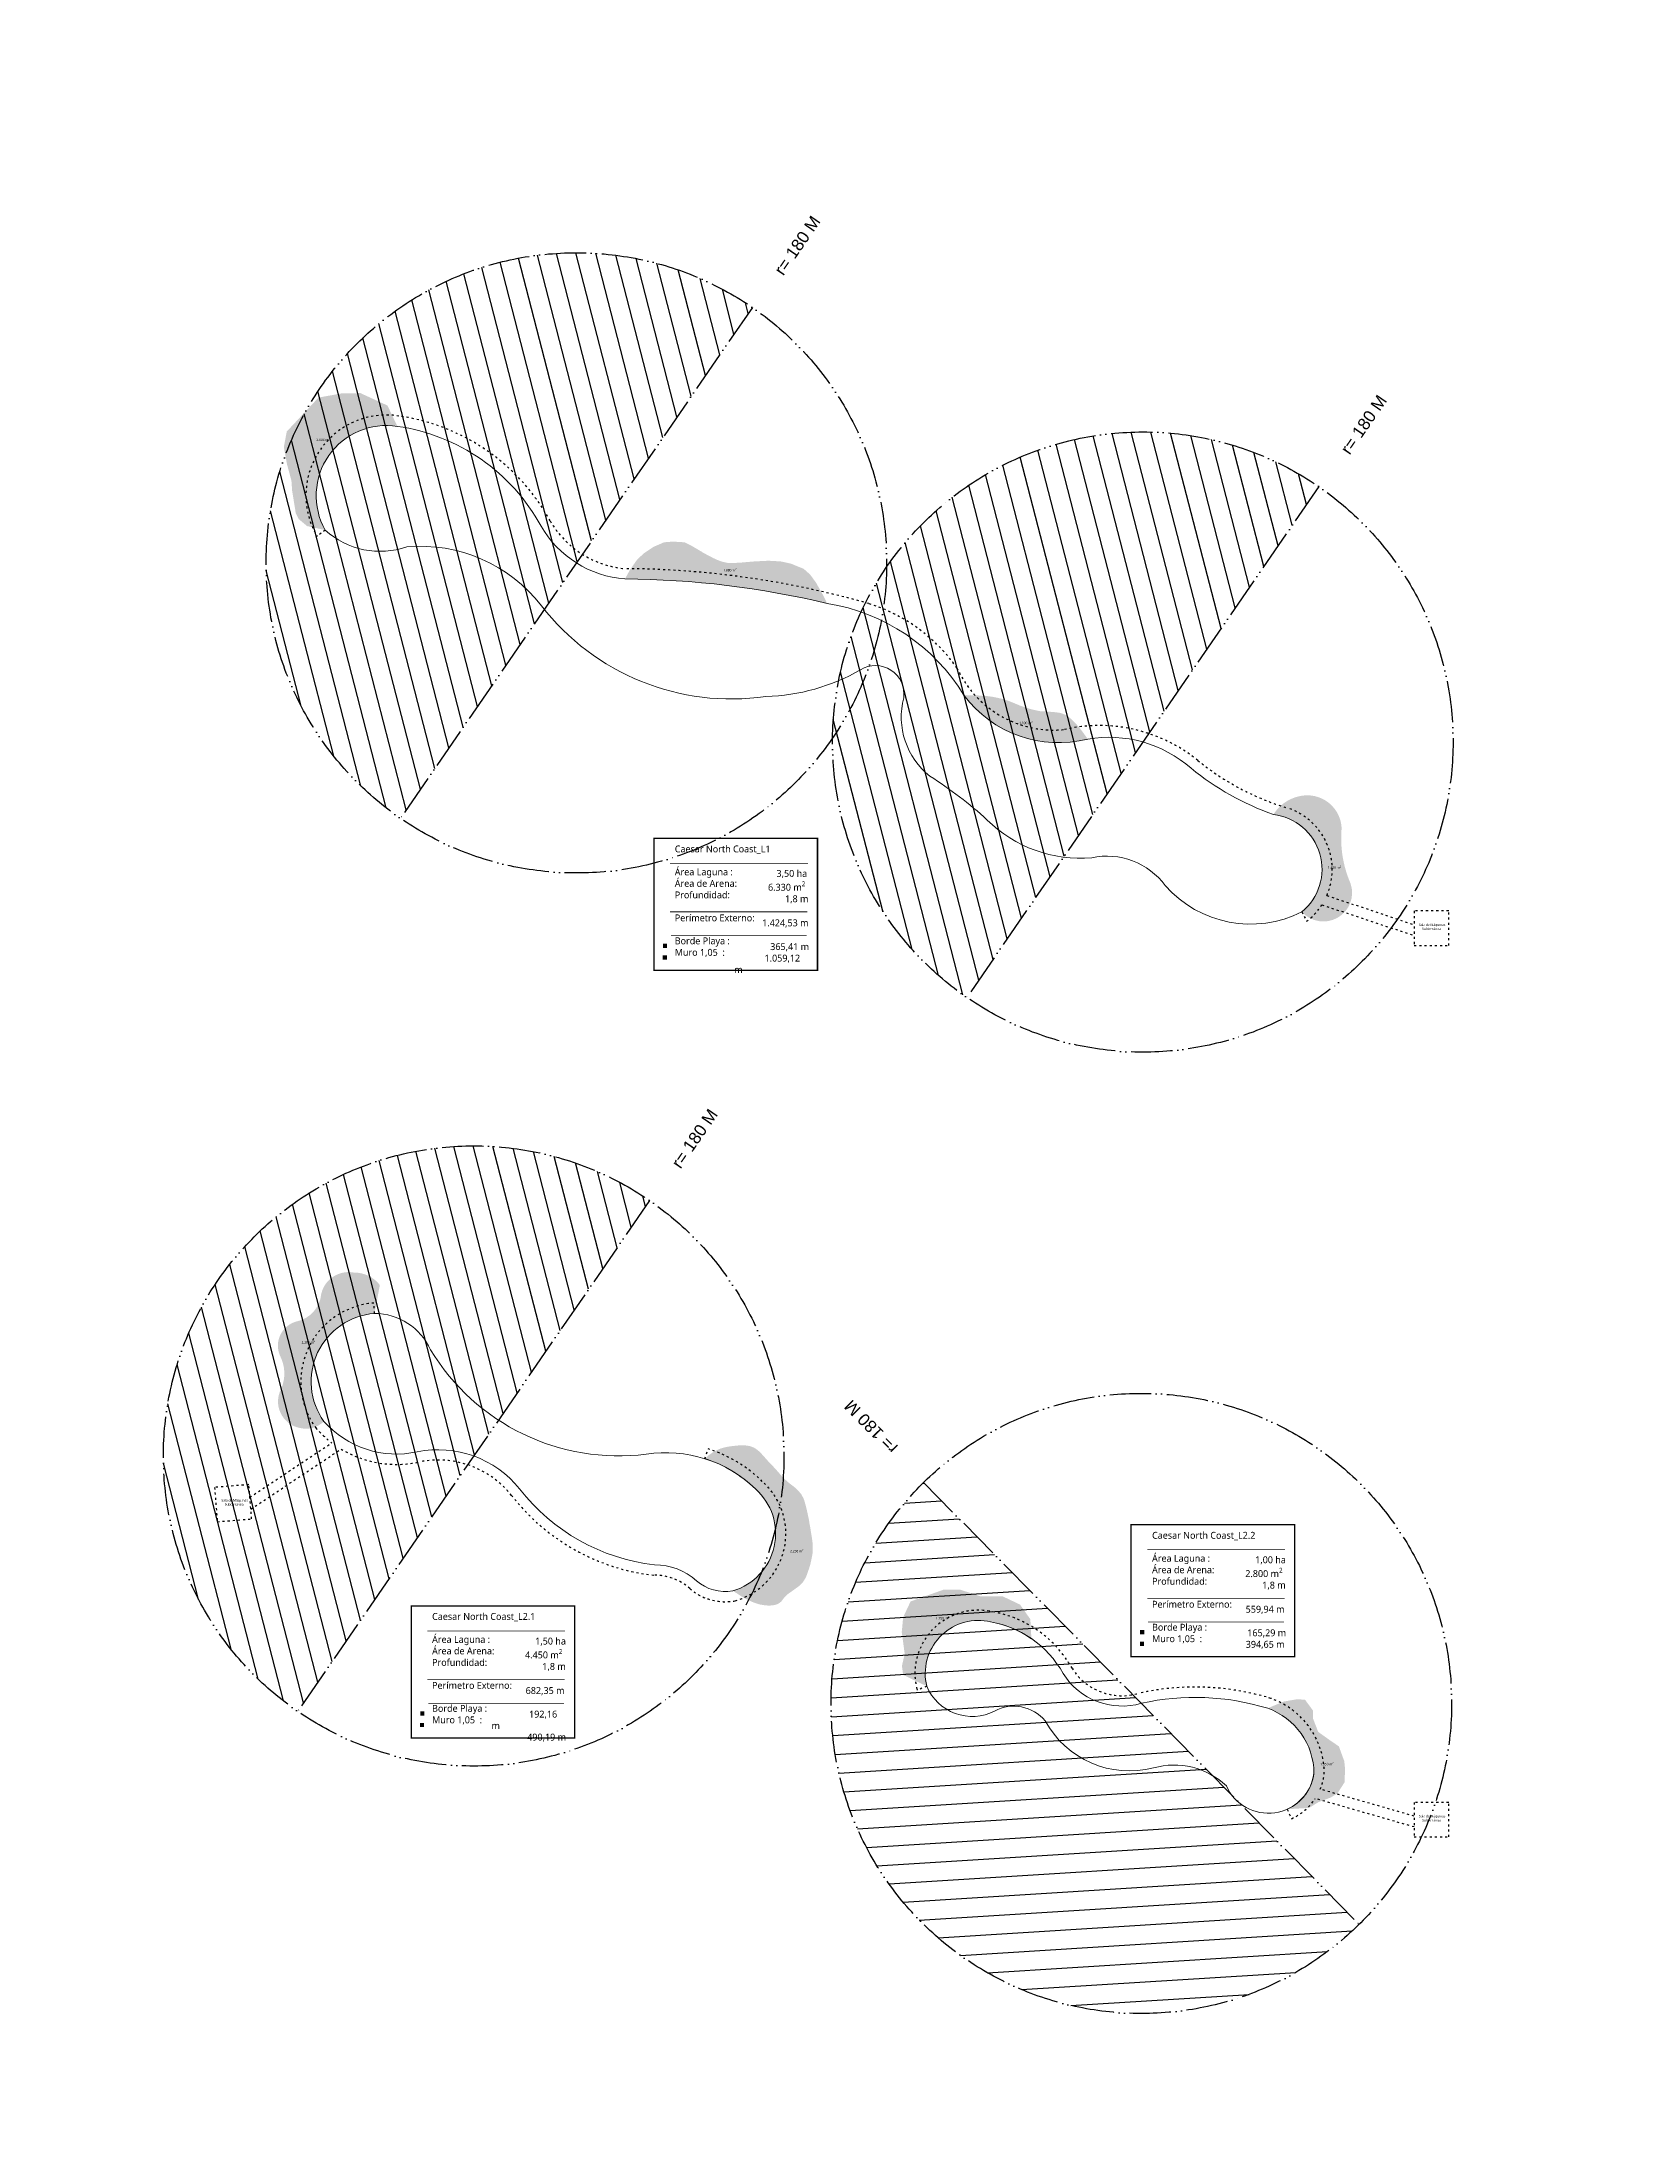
# Model space of a CAD drawing. Header units: metres. Extents: x 13326 to 14250, y 2678 to 3897.
import ezdxf

# ---------------------------------------------------------------- set-up
doc = ezdxf.new("R2010")
doc.units = ezdxf.units.M
doc.header["$MEASUREMENT"] = 0
doc.linetypes.add('ACAD_ISO03W100', pattern=[30, 12, -18])
doc.linetypes.add('ACAD_ISO05W100', pattern=[33, 24, -3, 0, -3, 0, -3])
doc.layers.get('0').update_dxf_attribs({"lineweight": 0})
for name, color, linetype in [('CL - Arena', 43, 'Continuous'), ('CL - Auxiliar', 6, 'Continuous'), ('CL - CTS radio', 240, 'Continuous'), ('CL - Muro 1.05 mt', 5, 'Continuous'), ('CL - Playa', 7, 'Continuous')]:
    doc.layers.add(name, color=color, linetype=linetype)
doc.layers.add('CL - Texto', color=7, linetype='Continuous', lineweight=0)
doc.styles.get("Standard").update_dxf_attribs({"font": 'arial.ttf'})

# ---------------------------------------------------------------- blocks, each defined once
blk = doc.blocks.new('CTS')
at = {"layer": 'CL - CTS radio', "linetype": 'ACAD_ISO05W100', "transparency": 33554508}
h = blk.add_hatch(dxfattribs=at)
h.set_pattern_fill('ANSI31', color=256, scale=88, angle=4)
edge = h.paths.add_edge_path()
edge.add_arc((45461.1, 30080.6), 180, 0, 180)
edge.add_line((45281.1, 30080.6), (45641.1, 30080.6))
blk.add_line((45641.1, 30080.6), (45281.1, 30080.6), dxfattribs=at)
blk.add_circle((45461.1, 30080.6), 180, dxfattribs=at)
at = {"transparency": 33554559, "insert": (45666.1, 30083.1), "char_height": 7, "attachment_point": 1}
blk.add_mtext_dynamic_manual_height_columns('r= 180 M', width=57.527, gutter_width=1, heights=[0], dxfattribs=at)

msp = doc.modelspace()

# ---------------------------------------------------------------- hatches: boundary and pattern name
at = {"layer": 'CL - Arena', "transparency": 33554534}
h = msp.add_hatch(color=256, dxfattribs=at)
h.dxf.hatch_style = 1
h.paths.add_polyline_path([(13531.9, 3673.9), (13526.1, 3686), (13510.4, 3693.2), (13499.4, 3693), (13486.1, 3690.6), (13467.7, 3670.9), (13466, 3661.9), (13467.8, 3652), (13470.4, 3642.4), (13470.8, 3636.6), (13472.9, 3623.6), (13474.7, 3620), (13479.5, 3616), (13490, 3613.7, -0.62731)])
h = msp.add_hatch(color=256, dxfattribs=at)
h.dxf.hatch_style = 1
h.paths.add_polyline_path([(13709, 3600.7), (13710.3, 3600), (13711.6, 3599.3), (13712.9, 3598.6), (13714.1, 3598), (13715.2, 3597.4), (13716.4, 3596.9), (13717.4, 3596.4), (13718.5, 3596), (13719.5, 3595.6), (13720.4, 3595.3), (13721.3, 3595.1), (13722.2, 3594.9), (13723.1, 3594.7), (13724, 3594.6), (13725, 3594.6), (13726.2, 3594.6), (13727.5, 3594.6), (13729.1, 3594.7), (13730.9, 3594.8), (13739.1, 3595.5), (13747.1, 3595.9), (13754.3, 3595.5), (13760.2, 3594.2), (13767.6, 3591.2), (13771.3, 3587.9), (13774.8, 3583.1), (13778.4, 3576.7), (13781.3, 3571.1, 0.057252), (13663.9, 3585.3), (13666.8, 3590.6), (13671, 3596.6), (13675, 3600.3), (13680.6, 3604), (13686.6, 3606.6), (13691.7, 3607), (13698.4, 3606.6), (13701.8, 3605), (13708.8, 3600.9)])
h = msp.add_hatch(color=256, dxfattribs=at)
h.dxf.hatch_style = 1
h.paths.add_polyline_path([(13932.4, 3492.4), (13929, 3497.1), (13926, 3500.8), (13923.4, 3503.5), (13921.1, 3505.4), (13919.1, 3506.6), (13917.3, 3507.3), (13915.7, 3507.7), (13914, 3507.9), (13912.4, 3508.1), (13910.8, 3508.2), (13904.4, 3508.6), (13898.7, 3509.9), (13893.6, 3511.6), (13888.1, 3513.9), (13886.8, 3514.4), (13885.6, 3514.8), (13884.4, 3515.2), (13883.4, 3515.5), (13882.4, 3515.8), (13881.5, 3516), (13880.6, 3516.2), (13879.7, 3516.4), (13878.8, 3516.6), (13877.7, 3516.8), (13876.6, 3517), (13875.1, 3517.2), (13873.3, 3517.4), (13871.1, 3517.6), (13868.3, 3517.7), (13864.8, 3517.8), (13860.6, 3517.9, 0.304577)])
h = msp.add_hatch(color=256, dxfattribs=at)
h.dxf.hatch_style = 1
h.paths.add_polyline_path([(14058.3, 3459.7, 0.238217), (14040.1, 3448.6, -0.662521), (14056.6, 3392.1, 0.817201), (14084.9, 3408.5, -0.12634), (14079.7, 3440.8, 0.419606)])
h = msp.add_hatch(color=256, dxfattribs=at)
h.dxf.hatch_style = 1
h.paths.add_polyline_path([(13473.3, 3154.3, 0.45483), (13463.7, 3134.6, -0.224551), (13464.5, 3115.3, 0.50966), (13475.4, 3092.5, 0.262332), (13489.2, 3096.3, -0.583411), (13518.6, 3159), (13521.7, 3175.5, 0.23419), (13506.7, 3182.7, 0.405711), (13487.7, 3170.3, -0.331227)])
h = msp.add_hatch(color=256, dxfattribs=at)
h.dxf.hatch_style = 1
h.paths.add_polyline_path([(13770.3, 3040.8), (13769.9, 3042.7), (13769.5, 3044.5), (13769.1, 3046.2), (13768.7, 3047.8), (13768.3, 3049.2), (13767.9, 3050.6), (13767.4, 3051.8), (13766.8, 3052.9), (13766.2, 3054), (13765.4, 3055), (13764.6, 3055.9), (13763.7, 3056.8), (13762.8, 3057.7), (13761.8, 3058.5), (13760.8, 3059.3), (13759.7, 3060.1), (13758.7, 3060.9), (13757.8, 3061.7), (13756.9, 3062.5), (13756.1, 3063.3), (13755.3, 3064.1), (13754.5, 3065), (13753.8, 3065.8), (13753.1, 3066.6), (13752.4, 3067.4), (13751.8, 3068.1), (13751.1, 3068.9), (13750.4, 3069.6), (13749.8, 3070.3), (13749.1, 3071), (13748.4, 3071.7), (13747.6, 3072.5), (13746.9, 3073.3), (13746.1, 3074.2), (13745.3, 3075.1), (13744.5, 3076), (13743.6, 3077), (13742.7, 3078), (13741.8, 3078.9), (13740.8, 3079.7), (13739.7, 3080.5), (13738.7, 3081.1), (13737.5, 3081.6), (13736.3, 3082), (13735, 3082.2), (13733.7, 3082.4), (13732.2, 3082.4), (13730.7, 3082.4), (13729, 3082.3), (13727.2, 3082.1), (13725.4, 3081.9), (13723.4, 3081.6), (13721.3, 3081.1), (13719.2, 3080.5), (13717, 3079.5), (13714.8, 3078.3), (13712.5, 3076.7), (13710.3, 3074.7, -0.116322), (13739.6, 3057.1, -0.590457), (13726.5, 2998), (13731.1, 2995), (13735.1, 2992.7), (13738.8, 2991.1), (13742, 2990.1), (13744.8, 2989.6), (13747.2, 2989.4), (13749.3, 2989.5), (13750.9, 2989.8), (13752.2, 2990.2), (13753.2, 2990.7), (13754, 2991.3), (13754.7, 2991.9), (13755.2, 2992.6), (13755.7, 2993.3), (13756.3, 2994), (13757, 2994.8), (13757.8, 2995.6), (13758.8, 2996.4), (13759.8, 2997.1), (13761, 2997.9), (13762.1, 2998.7), (13763.2, 2999.5), (13764.3, 3000.3), (13765.3, 3001.1), (13766.1, 3001.9), (13766.9, 3002.7), (13767.5, 3003.5), (13768, 3004.3), (13768.5, 3005.2), (13769, 3006.2), (13769.4, 3007.2), (13769.8, 3008.3), (13770.2, 3009.5), (13770.7, 3010.8), (13771.1, 3012.2), (13771.5, 3013.5), (13771.8, 3014.9), (13772.1, 3016.3), (13772.4, 3017.7), (13772.6, 3019), (13772.8, 3020.2), (13772.9, 3021.4), (13772.9, 3022.5), (13772.9, 3023.7), (13772.8, 3024.9), (13772.7, 3026.2), (13772.5, 3027.7), (13772.3, 3029.2), (13772, 3030.9), (13771.7, 3032.8), (13771.4, 3034.8), (13771, 3036.8), (13770.7, 3038.8)])
h = msp.add_hatch(color=256, dxfattribs=at)
h.dxf.hatch_style = 1
h.paths.add_polyline_path([(13874.3, 2980.3, -0.114213), (13899.7, 2970.2), (13899.1, 2981.5), (13893.1, 2990), (13883.2, 2994.7), (13870.4, 2994.7), (13858.3, 2998.7), (13848.9, 2998.7), (13829.6, 2991.8), (13825.3, 2982.6), (13824.5, 2974), (13826.2, 2961.4), (13824.6, 2954.4), (13825.3, 2949.2), (13839, 2942.6, -0.542107)])
h = msp.add_hatch(color=256, dxfattribs=at)
h.dxf.hatch_style = 1
h.paths.add_polyline_path([(14081.5, 2887), (14081.6, 2895.5), (14081.2, 2899.2), (14078.1, 2907.7), (14073.1, 2911.1), (14066.1, 2916.1), (14063, 2924.1), (14063, 2928.6), (14058.5, 2934.7), (14054.2, 2935.1), (14046, 2933.7), (14036.8, 2929.8, -0.31705), (14063.6, 2892, -0.25939), (14048.1, 2871.2), (14060.8, 2872), (14066.4, 2875.4), (14073.1, 2877.9), (14077.2, 2880.3)])
at = {"layer": 'CL - Muro 1.05 mt', "lineweight": 0, "transparency": 33554687, "extrusion": (0, 0, -1)}
for points in [[(-13688.2, 3366.8), (-13685.8, 3366.8), (-13685.8, 3364.4), (-13688.2, 3364.4)], [(-13965.1, 2968.4), (-13962.7, 2968.4), (-13962.7, 2966), (-13965.1, 2966)], [(-13547.4, 2921.3), (-13545, 2921.3), (-13545, 2918.9), (-13547.4, 2918.9)]]:
    msp.add_hatch(color=256, dxfattribs=at).paths.add_polyline_path(points)
at = {"layer": 'CL - Playa', "lineweight": 0, "transparency": 33554687, "extrusion": (0, 0, -1)}
for points in [[(-13688.3, 3373.6), (-13685.9, 3373.6), (-13685.9, 3371.2), (-13688.3, 3371.2)], [(-13965.2, 2975.2), (-13962.8, 2975.2), (-13962.8, 2972.8), (-13965.2, 2972.8)], [(-13547.5, 2928), (-13545.1, 2928), (-13545.1, 2925.6), (-13547.5, 2925.6)]]:
    msp.add_hatch(color=256, dxfattribs=at).paths.add_polyline_path(points)

# ---------------------------------------------------------------- linework, layer by layer
at = {"layer": 'CL - Auxiliar', "linetype": 'ACAD_ISO03W100', "ltscale": 0.1, "transparency": 33554687}
for points in [[(13485.3, 3610, -0.634167), (13532.8, 3679.9, -0.235983), (13620.5, 3619, 0.245104), (13664.1, 3591.3, -0.068322), (13805.3, 3571, -0.165726), (13856.5, 3533.7, 0.319521), (13918.6, 3497.9, -0.231411), (13996.2, 3480, 0.096808), (14048.5, 3452.3, -0.441265), (14071.1, 3401.6, -0.441265)], [(14068.2, 3396.2, -0.087289), (14059.4, 3386.6, -0.087289)], [(13493.8, 3083.9, -0.051137), (13484.5, 3092.6, -0.585813), (13518.2, 3165)], [(13712.1, 3080.4, -0.115845), (13743.6, 3061.5, -0.591984), (13727.9, 2992.2, -0.228257), (13701.5, 2999.3, 0.190202), (13680.8, 3007, -0.202481), (13598.1, 3053.4, 0.280535), (13544.7, 3072.8, -0.19177), (13499.2, 3080.3, -0.19177)], [(13833.5, 2940.3, -0.003361), (13833.3, 2940.7, -0.545484), (13875.2, 2986.2, -0.23056), (13923.3, 2953.1, 0.336117), (13962, 2938.5, -0.130884), (14038.7, 2935.5, -0.320213), (14069.6, 2891.6, -0.069594), (14067.3, 2882.8, -0.069594)], [(14064.4, 2877.4, -0.141477), (14050.6, 2865.7)]]:
    msp.add_lwpolyline(points, format="xyb", dxfattribs=at)
for points in [[(13490, 3613.7), (13485.3, 3610)], [(14071.1, 3401.6), (14121.8, 3384.6)], [(14056.6, 3392.1), (14059.4, 3386.6)], [(14068.2, 3396.2), (14121.8, 3378.3)], [(13518.6, 3159), (13518.2, 3165)], [(13446.3, 3052.3), (13493.8, 3083.9)], [(13446.9, 3045.4), (13499.2, 3080.3)], [(13710.3, 3074.7), (13712.1, 3080.4)], [(13839, 2942.6), (13833.5, 2940.3)], [(14121.8, 2860.9), (14064.4, 2877.4)], [(14121.8, 2867.2), (14067.3, 2882.8)], [(14048.1, 2871.2), (14050.6, 2865.7)]]:
    msp.add_lwpolyline(points, dxfattribs=at)
for points in [[(14121.8, 3372.6), (14141.8, 3372.6), (14141.8, 3392.6), (14121.8, 3392.6)], [(13427.4, 3038.1), (13447.3, 3039.7), (13445.7, 3059.6), (13425.8, 3058)], [(14121.8, 2855.2), (14141.8, 2855.2), (14141.8, 2875.2), (14121.8, 2875.2)]]:
    msp.add_lwpolyline(points, close=True, dxfattribs=at)
at = {"layer": 'CL - Muro 1.05 mt', "lineweight": 0, "transparency": 33554687}
for points in [[(13531.9, 3673.9, -0.236242), (13615.2, 3616, 0.246471), (13663.9, 3585.3, -0.057252), (13781.3, 3571.1, -0.219194), (13860.6, 3517.9, 0.304577), (13932.4, 3492.4, -0.225992), (13992.4, 3475.4, 0.086707), (14040.1, 3448.6, -0.662521), (14056.6, 3392.1, -0.341781), (13977.4, 3407.3, 0.29454), (13934.7, 3423.5, -0.218883), (13874, 3445.4, 0.049143), (13840.8, 3470.8, -0.29542), (13825.6, 3516.3, 0.633892), (13800.5, 3532.6, -0.125205), (13745.7, 3517.1, -0.270554), (13615.4, 3569.8, 0.254275), (13537.4, 3604, -0.275803), (13490, 3613.7, -0.62731)], [(13551.1, 3137.9, 0.296949), (13676.3, 3077.3, -0.235834), (13739.6, 3057.1, -0.590457), (13726.5, 2998, -0.224821), (13705.4, 3003.8, 0.186797), (13681.1, 3013.1, -0.201752), (13602.8, 3057.1, 0.28097), (13543.4, 3078.7, -0.271919), (13489.2, 3096.3, -0.583411), (13518.6, 3159, -0.292874)], [(13918.1, 2950, 0.335725), (13963.5, 2932.7, -0.130341), (14036.8, 2929.8, -0.31705), (14063.6, 2892, -0.75569), (14012.8, 2884.7, 0.26514), (13970.6, 2895.2, -0.344759), (13907.7, 2922.6, 0.351654), (13878.3, 2928.2, -0.437654), (13839, 2942.6, -0.542107), (13874.3, 2980.3, -0.231446)]]:
    msp.add_lwpolyline(points, format="xyb", close=True, dxfattribs=at)
at = {"layer": 'CL - Playa', "lineweight": 0, "transparency": 33554687}
for points in [[(13490, 3613.7, -0.62731), (13531.9, 3673.9)], [(13663.9, 3585.3, -0.057252), (13781.3, 3571.1)], [(13860.6, 3517.9, 0.304577), (13932.4, 3492.4)], [(14040.1, 3448.6, -0.662521), (14056.6, 3392.1)], [(13518.6, 3159, 0.583411), (13489.2, 3096.3)], [(13710.3, 3074.7, -0.116322), (13739.6, 3057.1, -0.590457), (13726.5, 2998)], [(13839, 2942.6, -0.542107), (13874.3, 2980.3, -0.114213), (13899.7, 2970.2)], [(14036.8, 2929.8, -0.31705), (14063.6, 2892, -0.25939), (14048.1, 2871.2, -0.25939)]]:
    msp.add_lwpolyline(points, format="xyb", dxfattribs=at)
at = {"layer": 'CL - Texto', "color": 251, "true_color": 0x636466, "transparency": 33554687, "const_width": 0.8}
for points in [[(13680.7, 3434.7), (13775.6, 3434.7), (13775.6, 3358.2), (13680.7, 3358.2)], [(13957.5, 3036.3), (14052.5, 3036.3), (14052.5, 2959.8), (13957.5, 2959.8)], [(13539.9, 2989.1), (13634.8, 2989.1), (13634.8, 2912.6), (13539.9, 2912.6)]]:
    msp.add_lwpolyline(points, close=True, dxfattribs=at)
at = {"layer": 'CL - Texto', "color": 251, "true_color": 0x636466, "transparency": 33554687, "const_width": 0.4}
for points in [[(13690, 3420.2), (13770, 3420.2)], [(13690, 3392.1), (13769.8, 3392.1)], [(13690.6, 3378.2), (13769.3, 3378.2)], [(13690.1, 3358.2), (13768.9, 3358.2)], [(13966.9, 3021.9), (14046.9, 3021.9)], [(13966.9, 2993.7), (14046.6, 2993.7)], [(13549.2, 2974.7), (13629.2, 2974.7)], [(13967.4, 2979.8), (14046.2, 2979.8)], [(13967, 2959.8), (14045.7, 2959.8)], [(13549.2, 2946.5), (13629, 2946.5)], [(13549.8, 2932.6), (13628.5, 2932.6)], [(13549.3, 2912.6), (13628.1, 2912.6)]]:
    msp.add_lwpolyline(points, dxfattribs=at)

# ---------------------------------------------------------------- block references
at = {"layer": 'CL - CTS radio', "transparency": 33554687}
for p, rotation in [((12622.9, -50907.9), 55.44365860620923), ((12951.5, -51011.9), 55.44365860620923), ((12563.3, -51426.3), 55.44365860620923), ((67299.6, -8328.5), 134.5862400376888)]:
    msp.add_blockref('CTS', p, dxfattribs=dict(at, rotation=rotation))

# ---------------------------------------------------------------- texts
at = {"layer": 'CL - Playa', "transparency": 33554687, "char_height": 1.4, "attachment_point": 1}
for s, insert in [('\\A1;{\\fSegoe UI Light|b0|i0|c0|p34;2.000 m\\H0.7x;\\S2^ ;}', (13484.9, 3667.3)), ('\\A1;{\\fSegoe UI Light|b0|i0|c0|p34;1.880 m\\H0.7x;\\S2^ ;}', (13720.9, 3591.6)), ('\\A1;{\\fSegoe UI Light|b0|i0|c0|p34;1.000 m\\H0.7x;\\S2^ ;}', (13892.6, 3502.9)), ('\\A1;{\\fSegoe UI Light|b0|i0|c0|p34;1.450 m\\H0.7x;\\S2^ ;}', (14071.7, 3419)), ('{\\fSegoe UI Light|b0|i0|c0|p34;Sala de Máquinas \\P    Subterránea}', (14124.5, 3385.3)), ('\\A1;{\\fSegoe UI Light|b0|i0|c0|p34;2.200 m\\H0.7x;\\S2^ ;}', (13476.3, 3143.4)), ('{\\fSegoe UI Light|b0|i0|c0|p34;Sala de Máquinas \\P    Subterránea}', (13429.8, 3051.2)), ('\\A1;{\\fSegoe UI Light|b0|i0|c0|p34;2.250 m\\H0.7x;\\S2^ ;}', (13759.7, 3022.2)), ('\\A1;{\\fSegoe UI Light|b0|i0|c0|p34;1.750 m\\H0.7x;\\S2^ ;}', (13844.3, 2983.3)), ('\\A1;{\\fSegoe UI Light|b0|i0|c0|p34;1.050 m\\H0.7x;\\S2^ ;}', (14067.3, 2898.6)), ('{\\fSegoe UI Light|b0|i0|c0|p34;Sala de Máquinas \\P    Subterránea}', (14124.5, 2867.9))]:
    msp.add_mtext_dynamic_manual_height_columns(s, width=21.741, gutter_width=1, heights=[0], dxfattribs=dict(at, insert=insert))
at = {"layer": 'CL - Texto', "transparency": 33554687, "char_height": 4, "attachment_point": 1}
for s, width, insert in [('{\\fSegoe UI Light|b0|i0|c0|p34;Caesar North Coast_L1\\A1;\\P\\PÁrea Laguna :           \\PÁrea de Arena:       \\P\\H0.99998x;Profundidad:                \\P\\PPerímetro Externo:  \\P\\PBorde Playa :           \\PMuro 1,05  :   \\P\\P\\P     }', 65.276, (13692.8, 3430.6)), ('\\A1;\\pi24.39897;{\\fSegoe UI Light|b0|i0|c0|p34;3,50 ha\\P\\pi14.07429;    6.330 m\\H0.7x;\\S2^ ;\\H1.4286x;\\P\\pi29.34179;\\H0.99998x;1,8 m }', 41.219, (13727.4, 3416.4)), ('\\A1;\\pi13.3959;{\\fSegoe UI Light|b0|i0|c0|p34;1.424,53 m}', 38.492, (13730.1, 3387.7)), ('\\A1;\\pi20.86196;{\\fSegoe UI Light|b0|i0|c0|p34;365,41 m\\P\\pi17.55652;1.059,12 m\\P\\pi25.91914;          }', 41.568, (13727.3, 3373.9)), ('{\\fSegoe UI Light|b0|i0|c0|p34;Caesar North Coast_L2.2\\P\\A1;\\PÁrea Laguna :           \\PÁrea de Arena:       \\P\\H0.99998x;Profundidad:                \\P\\PPerímetro Externo:  \\P\\PBorde Playa :           \\PMuro 1,05  :   \\P\\P     }', 65.276, (13969.7, 3032.2)), ('\\A1;\\pi25.21627;{\\fSegoe UI Light|b0|i0|c0|p34;1,00 ha\\P\\pi14.07429;    2.800 m\\H0.7x;\\S2^ ;\\H1.4286x;\\P\\pi29.34179;\\H0.99998x;1,8 m }', 41.219, (14004.3, 3018)), ('\\A1;\\pi17.00538;{\\fSegoe UI Light|b0|i0|c0|p34;559,94 m}', 38.492, (14007, 2989.3)), ('{\\fSegoe UI Light|b0|i0|c0|p34;Caesar North Coast_L2.1\\P\\A1;\\PÁrea Laguna :           \\PÁrea de Arena:       \\P\\H0.99998x;Profundidad:                \\P\\PPerímetro Externo:  \\P\\PBorde Playa :           \\PMuro 1,05  :   \\P\\P     }', 65.276, (13552, 2985.1)), ('\\A1;\\pi20.86196;{\\fSegoe UI Light|b0|i0|c0|p34;165,29 m\\P\\pi19.9554;394,65 m\\P\\pi25.91914;          }', 41.568, (14004.1, 2975.6)), ('\\A1;\\pi25.21627;{\\fSegoe UI Light|b0|i0|c0|p34;1,50 ha\\P\\pi13.89576;    4.450 m\\H0.7x;\\S2^ ;\\H1.4286x;\\P\\pi29.34179;\\H0.99998x;1,8 m }', 41.219, (13586.6, 2970.8)), ('\\A1;\\pi16.99144;{\\fSegoe UI Light|b0|i0|c0|p34;682,35 m}', 38.492, (13589.3, 2942.1)), ('\\A1;\\pi21.76851;{\\fSegoe UI Light|b0|i0|c0|p34;192,16 m\\P\\pi20.68065;490,19 m\\P\\pi25.91914;          }', 41.568, (13586.5, 2928.4))]:
    msp.add_mtext_dynamic_manual_height_columns(s, width=width, gutter_width=1, heights=[0], dxfattribs=dict(at, insert=insert))

doc.saveas('drawing.dxf')
